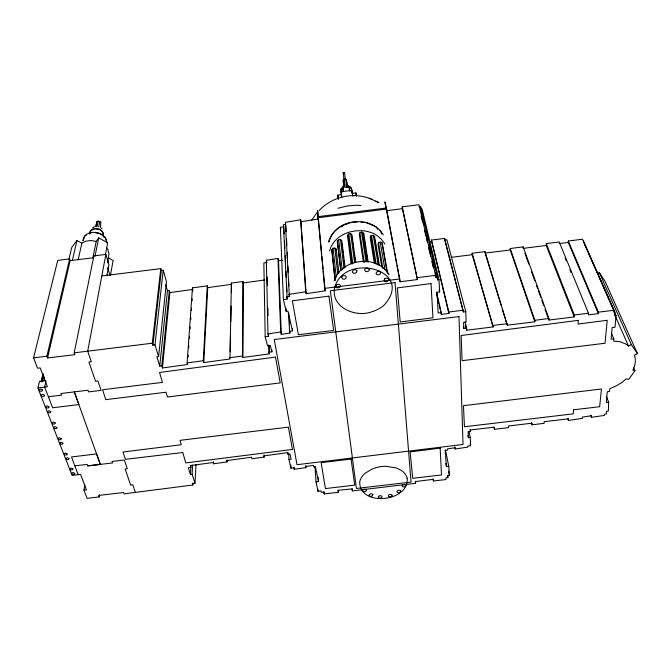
<?xml version="1.0" encoding="UTF-8"?>
<svg xmlns="http://www.w3.org/2000/svg" width="671" height="671" viewBox="0 0 671 671"><rect width="100%" height="100%" fill="white"/><g stroke="black" fill="none" stroke-linecap="round" stroke-linejoin="round"><path stroke-width="1.01" d="M106.899 242.743C106.639 230.69 84.454 227.955 82.952 240.671M465.422 325.175L466.714 330.207L493.143 326.928L472.174 253.244L485.041 251.642L507.251 325.183L534.821 321.795L534.837 320.285L510.254 248.505L523.137 246.869L548.937 318.515L548.912 320.059L574.2 316.93L574.301 314.993L546.295 243.598L559.237 241.988L588.475 313.24L588.4 314.875L598.314 313.667L598.406 312.166L568.312 241.006L582.445 239.22L613.881 310.237L613.722 312.216L614.862 312.074L614.552 315.697L616.037 315.513L615.039 327.171L612.128 327.532L611.147 339.182L613.848 338.863L613.671 341.153L619.845 341.69L625.196 343.695L628.509 346.01L631.369 344.609L637.45 353.634L634.422 355.11C636.2 360.025 635.311 365.687 632.795 370.174L634.959 370.702L628.71 379.4L626.211 378.813L622.269 382.185L616.322 385.867L609.754 388.694L609.52 391.461L607.238 391.78L606.374 402.541L608.672 402.189L608.371 411.021L606.425 411.331L606.349 413.965L604.504 414.225L604.445 415.408L591.545 417.295L590.832 415.341M269.205 345.481L269.398 353.86L242.701 357.509L243.296 282.936L242.944 281.493L231.369 283.095L229.96 358.977L203.791 362.583L203.288 360.73L207.264 285.838L192.468 287.893L187.108 362.944L187.57 364.529L162.441 367.951L161.803 365.854L169.327 290.577L167.448 290.803L159.74 366.098L161.803 365.854M242.701 357.509L242.944 281.493M591.545 417.295L591.604 415.735L582.336 417.094L582.302 418.368L568.463 420.44L568.471 418.796L544.189 421.707L544.139 423.334L532.036 424.802L531.44 422.814M230.128 351.713L230.48 336.154M230.807 321.635L231.16 306.077M231.461 292.59L231.369 283.095M192.661 464.969L192.124 474.28L190.472 474.498L188.308 467.721L190.849 467.368L190.27 465.615L213.101 462.512L213.462 463.778L227.092 461.933L227.142 459.845M532.036 424.802L532.078 423.191L508.534 425.984L508.534 427.637L494.435 429.314L493.906 427.293M574.2 316.93L546.236 245.477L546.295 243.598M213.462 463.778L213.537 461.69M598.314 313.667L568.253 242.449L568.312 241.006M203.791 362.583L207.716 287.641L207.264 285.838M84.798 484.982L83.942 490.149L87.087 498.352L99.207 496.934L98.671 495.433L123.573 492.506L124.068 493.856L192.845 485.007L192.384 483.606L194.993 483.246L196.016 464.6M192.845 485.007L192.971 482.935M190.472 474.498L191.034 465.196M188.081 357.232L188.232 355.144M188.744 347.846L188.895 345.758M189.415 338.461L189.558 336.372M190.078 329.075L190.22 326.987M190.74 319.69L190.891 317.601M191.403 310.296L191.554 308.215M192.065 300.91L192.216 298.83M192.736 291.524L192.468 287.893M107.754 262.898L108.987 253.772L107.846 249.36L106.622 247.976M162.441 367.951L169.906 292.615L169.327 290.577M338.88 272.946L336.171 249.1L334.888 248.085L333.068 248.22L331.768 250.132L335.014 280.226M159.74 366.098L156.863 356.796L158.616 356.561L166.467 281.552L163.221 270.228L161.334 270.514L152.913 345.188L154.984 344.886L163.221 270.228M343.846 185.934L343.2 181.187L343.351 179.769L344.248 179.123L345.942 179.3L346.555 180.105L347.352 185.808M345.079 267.394L341.799 240.579L340.507 239.522L338.637 239.656L337.32 241.602L340.683 270.505M363.598 234.758L363.757 233.248L361.56 232.074L359.866 232.795L359.304 234.296L363.372 262.009M89.495 234.07C89.755 226.63 101.875 227.259 103.493 233.751L103.468 235.739L102.512 231.688L99.383 229.373L94.695 228.702L90.627 230.681L89.78 233.223M336.003 250.585L336.171 249.1M152.913 345.188L152.292 343.216L160.78 268.61L101.816 275.966M374.384 237.87L374.561 236.402L373.344 235.353L370.728 235.949L370.182 237.4L374.317 263.074M346.555 180.105L346.421 181.12L345.942 179.3L343.351 179.769L344.248 186.412M99.207 496.934L99.509 494.863M110.472 275.336L113.089 260.507L108.66 257.958M106.882 275.764L108.92 264.508L105.85 254.418L93.873 255.894L74.213 352.845L74.884 354.657L47.557 357.962L46.911 356.209L69.616 258.922L57.748 260.382L33.55 357.828L37.534 368.203L40.168 367.909L47.398 386.714L37.937 388.006L72.099 475.387L80.545 474.38L86.425 489.83L83.942 490.149M105.54 254.158L107.654 242.894L98.721 237.87L96.213 241.384L92.883 257.765M105.85 254.418L87.708 351.193L91.315 361.711L88.924 361.996L95.55 381.296L97.932 380.985L101.078 390.354L88.555 391.889L87.993 390.228L60.927 393.508L61.531 395.16L48.413 396.754L44.638 387.075L46.031 380.977M100.382 226.941L100.918 222.151L98.209 221.103L96.783 221.782L96.557 223.586M95.022 256.263L98.721 237.87M98.704 226.924L99.845 221.338M97.06 226.689L98.209 221.103M95.81 226.437L96.783 221.782M95.978 226.379L96.364 224.517M78.18 259.778L81.887 243.095L86.106 241.149L91.004 240.52L96.213 241.384M72.418 260.231L76.913 240.621L81.887 243.095M42.156 381.858L43.581 375.735M43.699 381.078L44.638 376.993M41.116 381.841L42.969 373.881M41.568 381.044L43.238 373.898M47.557 357.962L70.153 260.608L69.616 258.922M37.937 388.006L39.514 381.304L45.217 380.507M68.979 259.224L71.747 247.406L76.913 240.621M329 242.03C334.217 218.645 371.675 214.242 383.284 234.9M341.698 192.543L341.388 194.691L340.985 188.459L343.426 187.1M83.162 240.679L84.781 235.815L86.534 234.951M328.564 241.77C332.111 229.767 344.81 221.799 357.014 222.009M329.52 250.904L331.122 246.559L333.521 242.676A28.593 22.864 -8.1 0 1 350.094 231.923L355.328 230.874L361.409 230.631A29.717 23.753 -8.1 0 1 377.689 235.966L381.614 239.472L384.902 243.967M334.15 280.864C341.053 258.402 377.664 253.957 389.063 274.85M355.756 262.554L351.965 234.816L350.715 233.734L348.828 233.844L347.503 235.798L351.126 263.56M387.695 273.835L382.453 243.967L381.891 242.575L380.205 242.063L378.519 242.776L377.966 244.219L381.816 266.882M382.143 244.714L382.453 243.967M311.579 220.398L317.073 212.506M319.144 210.543C332.145 196.452 354.196 191.453 371.768 199.354M341.698 226.773L344.005 224.634L346.999 224.34M92.464 228.006L94.527 226.723M343.326 186.756L342.546 188.157L342.99 191.831M597.559 273.483L599.287 272.585L605.099 281.384L637.45 353.634M341.849 197.668L340.876 189.591L342.579 188.744L343.116 186.01L344.374 186.093M347.477 185.422C349.985 184.651 348.853 189.608 349.574 190.698M90.04 233.231L91.784 232.376M340.876 189.591L343.577 188.593M346.286 187.595L348.995 186.597L350.01 191.16M346.244 187.519L348.995 186.597L342.982 187.352L343.527 191.461M337.932 208.253L347.36 205.972L356.779 205.2L360.872 205.552M269.398 353.86L268.954 352.233L271.889 351.789L270.312 345.548L267.561 345.968L265.196 336.75L268.526 336.246L267.947 333.957L266.353 260.281L277.987 258.402L280.688 331.935L281.292 334.376L289.931 333.026L289.553 331.348L292.514 330.853L287.884 311.067L286.173 311.327L283.397 299.652L280.386 227.293L283.85 226.706L284.185 233.936M283.397 299.652L287.196 299.023L287.104 296.951M285.821 224.307L283.405 224.701L287.196 299.023M323.271 271.05L325.133 290.82L306.177 293.68L300.709 219.803L285.368 222.294L289.36 296.515L286.71 296.943M281.292 334.376L278.54 260.767L282.483 260.138M288.874 294.426L305.724 291.742L300.709 219.803M267.947 333.957L280.688 331.935M301.128 221.665L318.381 219.014L318.012 216.674L386.387 207.993L400.109 281.761L417.412 279.581L402.239 206.844L418.93 204.73L435.596 275.362L435.672 277.685L437.467 277.442L437.609 279.908L439.002 279.748L439.648 291.919L436.989 292.279L438.163 312.98L441.258 312.56L436.544 292.279M266.882 262.495L263.846 262.965L265.196 336.75M454.804 446.936L455.24 448.974L467.972 447.112L467.872 446.056L470.597 445.678L470.287 437.425L468.87 431.336M494.435 429.314L494.401 427.167L470.396 429.952L470.505 431.487L468.173 431.814L468.392 437.677L470.287 437.425M207.716 287.641L231.646 284.294M243.296 282.936L264.651 279.975M419.023 206.97L420.658 206.743L437.467 277.442M169.906 292.615L192.879 289.436M314.984 466.286L316.024 481.87L317.97 491.273L320.981 490.853L321.224 492.279L323.883 491.977L324.185 493.923L338.377 492.304L338.192 490.233M187.108 362.944L203.288 360.73M229.658 357.752L242.315 356.024M264.114 455.022L264.139 457.094L251.977 458.754L251.558 457.219L226.731 460.608L227.092 461.933M288.756 454.317L288.966 459.501L290.954 468.157L293.915 467.779L294.259 469.255L305.859 467.679L305.741 465.607M316.024 481.87L318.515 481.526L318.23 477.375M264.139 457.094L263.829 455.894L287.599 452.631L287.985 454.301L289.973 454.041L291.164 459.224L288.966 459.501M445.435 449.872L448.765 466.261L449.419 475.311L447.825 475.521L447.909 477.668L445.871 477.92L445.947 479.547L433.416 480.981L433.03 478.918M344.558 172.497L345.339 179.333L343.955 179.518L343.191 172.648L344.558 172.497L344.626 173.034L343.258 173.185L343.191 172.648M440.621 311.344L441.333 314.389L448.874 313.449L431.428 240.075L444.63 238.381L463.384 311.94L465.766 311.663L466.152 322.046L463.586 322.357L463.82 328.354L466.639 327.993L466.714 330.207M318.364 219.509L318.104 217.731L386.588 209.033L386.706 210.3M417.412 279.581L402.399 208.689L386.647 210.702L386.387 207.993M431.428 240.075L448.807 312.023L463.275 310.187M429.541 241.703L431.503 241.451M451.063 257.354L472.191 254.712L493.143 326.928M318.012 216.674L324.73 288.379L399.857 278.943M417.261 277.66L435.596 275.362M534.837 320.285L548.937 318.515M559.203 243.565L568.253 242.449M534.821 321.795L510.27 249.973L485.083 253.093L485.041 251.642M546.236 245.477L523.137 248.362L523.137 246.869M152.292 343.216L74.213 352.845M574.301 314.993L588.475 313.24M493.151 325.418L507.234 323.674M598.406 312.166L613.881 310.237M352.896 196.293L352.032 190.379L341.136 191.713L341.464 194.699L337.79 195.144L338.268 199.119M70.153 260.608L93.428 257.756M445.812 463.468L446.433 466.546L448.765 466.261M33.55 357.828L46.911 356.209M352.032 190.379L352.359 193.34L355.949 192.912L356.393 195.873M87.725 465.867L100.331 464.374L96.574 453.915L71.529 456.951L74.783 465.859L87.146 464.391L87.725 465.867L112.552 462.94L112.04 461.447L124.353 459.996L127.272 468.719L125.167 468.979L130.627 485.058L132.774 484.806L135.391 492.522M338.377 492.304L338.083 490.316L352.116 488.891L352.384 490.887L415.567 483.338L415.542 481.535L433.307 479.329L433.416 480.981M444.63 238.381L444.747 240.075L446.928 239.815L465.766 311.663M348.861 186.412C352.46 186.236 351.436 191.294 352.099 193.424M360.973 222.21L365.921 222.453L376.146 226.932L377.756 229.457M95.81 232.946L99.836 233.508L105.23 237.492L105.943 240.47M103.309 236.762L105.23 237.492M375.735 201.208L379.014 202.734L369.201 198.163M348.635 186.404L349.566 188.073L351.352 188.291L351.713 191.302M100.684 227.586L102.026 228.819M343.2 181.187L343.929 181.866L343.351 179.769M380.029 230.43L381.782 234.036M599.287 272.585L631.369 344.609M583.384 241.006L614.862 312.074M584.961 245.276L587.905 251.919M588.744 253.814L597.978 274.699M598.817 276.595L616.037 315.513M615.533 316.611L628.509 346.01M633.709 367.834L634.959 370.702M611.382 333.11L613.848 338.863M565.125 258.025L566.307 260.91M569.855 269.583L571.038 272.476M606.383 396.376L608.672 402.189M74.783 465.859L78.197 474.665M48.413 396.754L52.615 407.775L78.868 404.563L74.296 391.889L100.331 464.374M524.907 253.277L528.79 264.08M531.608 271.94L534.787 280.772M536.557 285.687L537.614 288.631M538.318 290.593L540.792 297.471M541.849 300.415L543.611 305.33M545.028 309.256L548.912 320.059M567.783 418.461L568.463 420.44M192.124 474.28L194.993 483.246M154.984 344.886L158.616 356.561M485.393 254.099L493.705 281.132M494.317 283.137L501.094 305.162M502.327 309.163L505.095 318.18M505.716 320.176L507.251 325.183M107.687 267.687L110.061 275.513M160.78 268.61L161.334 270.514M165.729 284.781L167.448 290.803M444.747 240.075L460.231 299.794M460.759 301.816L463.384 311.94M465.087 321.954L466.639 327.993M463.309 326.341L463.82 328.354M439.002 279.748L422.084 208.966L420.818 209.109L420.658 206.743M266.353 260.281L266.706 261.757M421.053 210.124L422.017 214.166M422.495 216.188L424.651 225.288M425.859 230.346L426.571 233.382M427.058 235.404L428.014 239.455M429.214 244.512L429.935 247.54M430.413 249.57L431.369 253.613M432.569 258.671L434.733 267.771M435.932 272.829L437.609 279.908M439.17 289.88L439.648 291.919M421.162 216.062L422.587 222.118M424.491 230.203L425.917 236.267M426.395 238.289L427.352 242.332M428.534 247.381L430.681 256.473M431.864 261.522L433.298 267.586M435.194 275.672L435.672 277.685M305.724 291.742L306.177 293.68M277.987 258.402L278.54 260.767M470.027 429.457L470.505 431.487M436.385 293.068L438.742 303.225M439.211 305.255L440.151 309.314M386.588 209.033L384.928 201.87L386.27 209.906M470.128 443.64L470.597 445.678M467.922 435.638L468.392 437.677M280.386 227.293L280.814 229.172M318.515 481.526L315.445 466.84L313.802 467.083L313.449 465.389L305.615 466.454L305.859 467.679M448.589 471.201L449.419 475.311M447.498 475.613L447.909 477.668M386.84 211.726L393.86 248.807M394.254 250.862L396.595 263.225M396.98 265.288L400.109 281.761M381.891 242.575L387.117 272.426M380.205 242.063L385.011 269.851M378.519 242.776L382.906 268.517M374.561 236.402L379.35 265.137M415.223 481.275L415.567 483.338M374.72 239.924L375.064 241.979M375.408 244.034L375.743 246.089M376.087 248.144L376.431 250.191M376.775 252.246L377.11 254.301M377.454 256.356L377.798 258.41M378.134 260.465L378.478 262.52M373.344 235.353L378.259 265.104M324.73 288.379L325.133 290.82M371.508 235.454L376.188 264.181M370.728 235.949L375.215 263.661M363.757 233.248L368.153 261.958M364.068 237.836L364.378 239.891M364.689 241.937L365.007 243.992M365.318 246.047L365.628 248.094M366.727 255.282L367.037 257.337M367.356 259.383L367.666 261.438M362.491 232.208L366.995 261.925M361.56 232.074L366.03 261.799M359.866 232.795L364.269 262.537M352.359 193.34L352.652 195.32M346.555 182.076L347.083 185.875M345.942 179.3L346.865 185.942M345.263 178.805L345.339 179.333M344.248 179.123L345.162 185.766M351.906 237.324L352.191 239.379M352.611 242.466L352.887 244.521M353.307 247.607L353.592 249.662M354.011 252.749L354.288 254.804M354.573 256.859L354.85 258.914M350.715 233.734L354.607 262.487M348.828 233.844L352.787 263.619M348.056 234.338L351.981 264.122M337.79 195.144L338.285 199.102M341.875 244.152L342.252 247.247M342.504 249.31L342.881 252.405M343.258 255.5L343.51 257.563M343.887 260.667L344.265 263.762M340.507 239.522L343.997 268.383M338.637 239.656L342.176 269.557M337.404 240.83L340.893 270.757M334.888 248.085L337.79 273.986M333.068 248.22L336.246 277.232M331.851 249.377L335.206 280.495M355.949 192.912L356.267 195.882M318.44 218.52L317.584 210.426L318.104 217.731M352.174 488.815L352.384 490.887M318.482 220.054L321.711 254.401M321.904 256.481L322.39 261.682M322.583 263.762L323.078 268.97M402.239 206.844L402.399 208.689M407.163 478.297C409.486 502.051 358.977 507.201 359.715 481.669A23.837 15.76 -7.1 0 1 365.301 473.139L372.011 469.088A23.997 15.861 -7.1 0 1 386.11 466.253L396.645 468.031L402.013 470.899A24.206 16.003 -7.1 0 1 407.163 478.297M446.433 466.546L445.15 450.4L447.649 450.031L447.507 448.865L455.156 447.725L455.24 448.974M324.026 491.843L324.185 493.923M317.828 489.193L317.97 491.273M292.413 328.79L292.514 330.853M285.871 225.355L286.173 231.629M286.534 238.96L286.844 245.234M287.205 252.564L287.515 258.838M287.876 266.169L288.178 272.443M288.538 279.773L288.849 286.047M289.26 294.418L289.36 296.515M448.807 312.023L448.874 313.449M289.142 316.46L289.536 324.739M289.83 330.954L289.931 333.026M288.673 312.72L289.553 331.348M284.521 241.166L284.856 248.404M285.192 255.634L285.527 262.864M285.913 271.126L286.198 277.324M286.534 284.554L286.869 291.793M294.166 467.175L294.259 469.255M286.031 308.207L286.173 311.327M290.828 465.045L290.954 468.157M441.258 312.56L441.333 314.389M287.901 452.229L287.985 454.301M271.83 349.692L271.889 351.789M267.209 277.039L267.394 285.351M267.897 308.199L268.056 315.471M268.475 334.166L268.526 336.246M268.794 344.911L268.954 352.233M472.174 253.244L472.191 254.712M510.254 248.505L510.27 249.973M578.15 320.369L578.108 324.059L607.213 320.302L605.049 343.25L462.109 360.679L461.128 335.508L578.15 320.369M42.449 390.01L42.407 390.832L41.325 391.319L39.815 390.941L39.262 389.801L40.503 389.004L42.449 390.01M62.848 443.112L62.797 443.858L61.816 444.277L60.373 443.992L59.862 442.952L61.053 442.223L62.848 443.112M573.554 409.796L573.252 413.856L464.433 426.764L463.468 405.678L601.468 388.995L599.648 406.718L573.554 409.796M67.108 453.973L67.041 454.678L66.035 455.089L64.601 454.821L64.106 453.797L65.288 453.076L67.108 453.973M44.437 395.236L44.353 396.049L43.338 396.494L41.812 396.158L41.258 395.026L42.499 394.238L44.437 395.236M48.924 406.794L48.849 407.591L47.817 408.06L46.291 407.708L45.712 406.609L47.012 405.812L48.924 406.794M50.728 411.633L50.644 412.43L49.654 412.891L48.161 412.59L47.633 411.491L48.849 410.719L50.728 411.633M55.131 422.864L55.047 423.644L54.032 424.106L52.59 423.804L52.07 422.722L53.277 421.967L55.131 422.864M335.76 285.678L336.691 287.674L338.561 287.876L340.113 286.894L340.289 285.385L338.956 284.353L337.043 284.487L335.76 285.678M56.909 427.486L56.825 428.257L55.802 428.685L54.368 428.392L53.848 427.318L55.064 426.597L56.909 427.486M341.614 276.947L342.554 279.035L344.466 279.203L346.026 278.213L346.211 276.678L344.869 275.596L342.906 275.747L341.614 276.947M61.22 438.599L61.136 439.354L60.13 439.807L58.687 439.463L58.176 438.415L59.375 437.677L61.22 438.599M369.251 269.138L369.075 270.673L367.49 271.671L365.569 271.478L364.579 270.22L365.175 268.685L366.953 267.947L369.251 269.138M68.887 458.511L68.794 459.241L67.846 459.669L66.454 459.392L65.959 458.377L67.15 457.689L68.887 458.511M74.674 473.273L74.582 473.986L73.617 474.363L72.275 474.087L71.772 473.13L72.946 472.434L74.674 473.273M380.549 272.317L380.356 273.818L378.813 274.808L376.901 274.607L375.961 273.349L377.354 271.361L379.283 271.26L380.549 272.317M356.88 270.765L356.678 272.283L355.102 273.282L353.181 273.08L352.208 271.789L353.609 269.784L355.58 269.667L356.88 270.765M334.821 287.154C330.023 307.209 355.764 317.987 371.893 311.772A28.845 22.411 -8 0 0 384.189 305.053C415.693 269.885 344.919 251.583 334.821 287.154M72.938 468.912L71.872 470.002L70.547 469.75L70.019 468.761L71.176 468.09L72.938 468.912M366.316 489.931L366.148 491.021L364.831 491.742L363.229 491.633L362.432 490.769L363.565 489.318L365.209 489.209L366.316 489.931M372.908 494.561L372.187 496.07L370.618 496.397L369.302 495.869L369.125 494.804L370.207 493.931L371.809 493.831L372.908 494.561M405.871 485.133L405.687 486.181L404.345 486.903L402.793 486.785L401.996 485.921L403.221 484.504L404.831 484.403L405.871 485.133M392.09 495.114L391.898 496.196L390.581 496.909L388.475 496.423L388.324 495.383L389.423 494.51L391.017 494.41L392.09 495.114M400.696 491.021L400.486 492.095L399.195 492.799L397.081 492.313L396.938 491.264L398.02 490.417L399.656 490.308L400.696 491.021M384.668 278.817L384.08 280.277L385.02 281.56L386.915 281.745L388.777 280.017L388.199 278.599L386.437 278.088L384.668 278.817M378.763 496.188L378.268 497.261L379.065 498.083L380.65 498.192L382.202 496.959L381.682 495.995L380.205 495.659L378.763 496.188M275.454 357.098L159.547 372.48L162.424 382.386L102.596 389.75L105.75 399.656L166.014 392.233L167.465 397.006L280.235 382.881L275.454 357.098M431.025 283.573L397.341 287.909L400.201 321.979L432.946 317.794L431.025 283.573M328.916 296.146L292.355 300.801L298.394 334.728L333.672 330.434L328.916 296.146M395.051 282.625L330.342 290.769L356.418 488.463L411.063 482.097L395.051 282.625M292.43 449.427L185.699 462.931L182.831 452.506L125.502 459.325L122.986 452.002L181.287 444.747L180.013 440.344L288.404 427.15L292.43 449.427M440.176 448.144L410.149 451.902L412.732 478.306L441.484 474.967L440.176 448.144M458.989 316.586L274.238 339.526L297.01 464.709L463.015 444.487L458.989 316.586M351.092 459.056L321.132 462.663L325.427 488.589L354.707 485.125L351.092 459.056"/></g></svg>
